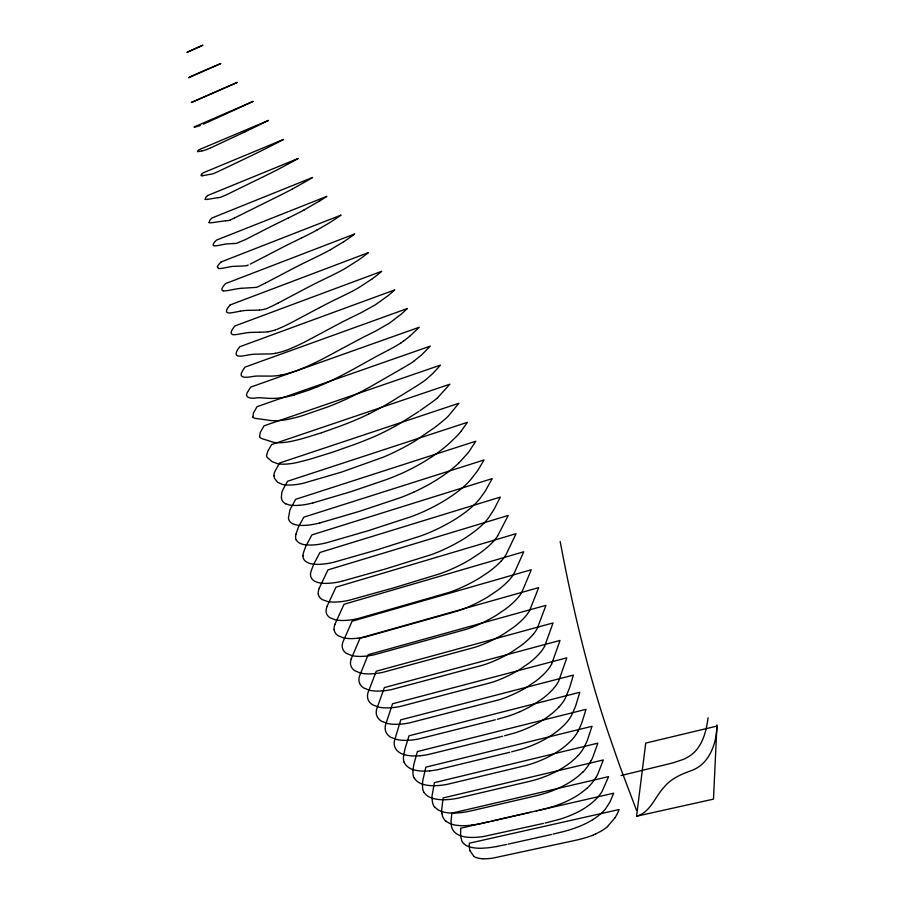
<?xml version="1.0" encoding="UTF-8"?>
<svg xmlns="http://www.w3.org/2000/svg" width="904" height="904" viewBox="0 0 904 904"><rect width="100%" height="100%" fill="white"/><g stroke="black" fill="none" stroke-linecap="round" stroke-linejoin="round"><path stroke-width="1.36" d="M422.462 785.101L422.541 783.248A124.639 59.958 -23.9 0 1 422.812 780.423L425.852 767.168L592.007 726.296L587.329 740.466A122.989 58.116 -25.3 0 1 585.871 743.687L584.538 746.331A52.635 25.549 -24 0 1 578.255 755.45M716.951 724.906C716.782 743.043 709.764 764.095 691.153 770.694C681.074 774.242 670.847 778.717 663.988 787.282C655.004 796.842 650.405 812.413 636.552 816.222L645.727 743.088L716.895 726.093L713.493 799.125L636.552 816.222M413.026 770.084L413.32 767.733A167.669 79.507 -23 0 1 413.964 764.027L417.399 751.552L586.018 709.335L581.939 722.454A162.81 74.264 -26 0 1 580.266 726.567L578.097 731.121M708.092 717.742C706.171 732.308 701.922 749.077 688.17 756.885A23.515 12.136 -20.6 0 1 683.481 759.337L673.028 762.874L621.014 775.553M217.435 266.883L218.519 268.398M295.992 534.049L298.444 527.032L303.812 517.178L484.081 459.978L477.741 470.521L471.108 479.131A84.219 24.815 -24.1 0 1 463.063 487.312A75.088 22.193 -24 0 1 452.181 495.618L447.13 498.974A60.952 18.159 -23.9 0 1 444.474 500.624A65.111 19.357 -23.9 0 1 428.53 509.28L423.897 511.472A55.11 16.487 -23.9 0 1 410.755 516.817L368.154 530.727L326.683 542.75A53.336 15.639 -24.7 0 1 316.637 544.66L313.27 544.954A64.263 18.769 -24.6 0 1 304.015 544.592A60.093 17.56 -24.7 0 1 301.891 544.072L299.552 543.089A74.365 21.696 -24.5 0 1 296.286 539.857M597.612 743.766L592.674 757.597A91.835 44.793 -24.7 0 1 591.08 760.739M334.819 624.483L344.04 604.267L523.732 551.779L513.969 573.712A59.042 21.549 -23.9 0 1 509.596 579.611L507.178 582.119A64.286 23.391 -23.9 0 1 497.494 590.402L487.798 596.934A61.608 22.442 -23.9 0 1 473.956 604.392L467.922 607.126A53.257 19.515 -23.9 0 1 457.639 611.014L365.713 636.924A51.81 18.543 -25.1 0 1 357.713 638.269M326.92 606.607L336.005 587.159L516.048 533.688L505.89 554.943A61.619 21.651 -23.9 0 1 501.087 561.192M319.236 588.176L327.982 569.893L508.229 515.461L497.562 536.095M551.655 664.022L560.017 640.439L384.369 687.582L376.584 709.312A52.522 21.967 -25.4 0 0 376.448 714.601L377.07 716.33A56.556 23.651 -25.3 0 0 381.816 721.358L387.748 723.539A57.347 23.967 -25.3 0 0 397.737 724.319L401.353 724.104A53.449 22.363 -25.4 0 0 409.512 722.884L498.929 699.82A54.342 23.278 -23.9 0 0 508.206 696.532L512.591 694.645A58.263 24.894 -23.9 0 0 525.958 687.718L535.394 681.413A57.449 24.566 -23.9 0 0 545.688 672.203L547.914 669.649A51.969 22.284 -23.8 0 0 551.643 664.022M544.603 646.315L553.067 622.946L376.256 671.209L367.951 692.848A53.777 21.854 -25.3 0 0 367.645 698.159L368.222 699.888A57.924 23.527 -25.3 0 0 372.832 704.939L378.719 707.12A58.025 23.549 -25.3 0 0 388.697 707.877L392.302 707.662A52.884 21.504 -25.4 0 0 400.461 706.408L491.234 682.576A53.777 22.397 -23.9 0 0 500.567 679.209L505.008 677.288A58.771 24.397 -23.9 0 0 520.003 669.333L529.348 662.869A59.054 24.51 -23.9 0 0 538.569 654.519L540.818 651.942A53.166 22.137 -23.8 0 0 544.581 646.315M614.754 818.075L607.488 826.527M460.972 431.411L467.424 422.315L287.574 481.256L282.997 489.437A123.159 32.634 -23.9 0 0 281.765 492.646L281.381 497.641M533.428 634.077L531.156 636.653A60.376 24.306 -23.9 0 1 521.8 645.049L512.342 651.569A59.641 24.012 -23.9 0 1 498.703 658.926L492.725 661.581A53.359 21.572 -23.9 0 1 483.346 665.016L391.568 689.571A52.466 20.713 -25.3 0 1 383.42 690.837M558.966 707.03L561.135 704.544A50.737 22.962 -23.9 0 0 565.373 698.069L569.52 687.955L573.396 675.096L400.754 719.855L394.449 740.738A51.765 22.871 -25.5 0 0 394.652 746.67L395.443 748.32A53.562 23.662 -25.5 0 0 400.495 753.134L401.229 753.507A48.353 21.368 -25.6 0 0 403.681 754.49L406.495 755.213A55.799 24.611 -25.4 0 0 417.625 755.902L420.01 755.744M501.053 561.192L498.624 563.667A65.709 23.041 -23.9 0 1 488.838 571.848L479.109 578.323A62.229 21.866 -23.9 0 1 465.277 585.769L459.255 588.504A53.121 18.769 -23.9 0 1 449.005 592.436L357.34 618.743A51.709 17.854 -25.1 0 1 349.43 620.11L344.797 620.46A61.291 21.074 -24.9 0 1 335.407 619.828L330.141 617.827A64.805 22.295 -24.9 0 1 326.604 613.726L326.163 612.155A63.144 21.741 -24.9 0 1 326.966 606.595M459.288 462.532L467.413 453.627A145.962 39.934 -24.6 0 0 469.323 451.152L475.82 441.208L295.698 499.302L290.659 508.421A148.742 41.697 -23.6 0 0 289.788 510.489L288.455 518.015A79.789 22.204 -24.4 0 0 292.704 523.744L295.02 524.614A62.093 17.323 -24.6 0 0 297.088 525.077A65.845 18.351 -24.5 0 0 306.038 525.314L309.304 524.998A54.003 15.119 -24.7 0 0 319.711 522.975M437.513 397.816L449.898 384.211L271.618 444.565L267.889 451.062L266.601 455.277A59.336 13.922 -24.4 0 0 267.121 457.311L272.16 461.684L277.777 463.741A76.953 18.317 -24.2 0 0 287.156 464.034L290.805 463.65A52.907 12.701 -24.4 0 0 296.58 462.633L306.151 460.238A121.916 28.261 -24 0 0 311.733 458.667L331.757 452.475M188.744 77.597L189.637 77.032A65.495 0.836 -23.6 0 1 190.529 76.569L202.134 71.439A64.252 0.802 -23.5 0 1 206.27 69.676L220.892 63.517L188.755 77.721M410.303 335.723L419.241 327.259L250.69 387.127L248.803 390.053A217.672 42.974 -23 0 0 248.069 391.33C242.814 398.155 252.465 399.071 257.018 397.771A105.316 21.142 -25.4 0 1 259.911 397.749L269.957 398.393A143.216 27.798 -23.5 0 0 276.104 398.291L276.737 398.246A70.546 14.001 -24 0 0 284.794 397.195M372.391 278.726L358.651 287.732A43.584 6.746 -23.7 0 1 348.933 292.964L345.904 294.478A94.626 14.181 -23.8 0 1 342.887 295.947L334.514 300.004A106.356 18.136 -23.5 0 0 319.587 307.631M413.523 361.419L421.366 355.136L430.304 346.119L257.03 406.687L253.346 413.196L253.007 416.947M403.444 341.113L401.173 342.684M420.157 410.552L432.575 401.772A60.274 14.441 -23.7 0 0 437.525 397.805M418.97 411.365L401.591 422.496A77.337 18.532 -24 0 1 385.104 431.49L381.036 433.491A53.957 13.131 -24 0 1 371.939 437.638L360.572 442.192A122.322 28.465 -23.8 0 1 354.334 444.542L331.949 452.407M431.942 456.712L425.807 460.644A68.275 18.374 -23.9 0 1 407.964 470.43L403.546 472.566A65.743 17.73 -23.9 0 1 385.319 479.967L350.469 491.832L312.92 502.918M343.689 241.73L330.389 249.741M592.629 819.736L596.019 817.51A35.392 18.701 -23.6 0 0 605.567 808.831L609.917 802.097L613.748 793.181L460.712 828.211L460.554 836.008L461.967 841.228A34.691 17.877 -25.9 0 0 463.458 843.308A34.77 17.922 -25.9 0 0 467.854 846.234L470.374 847.093A46.499 23.888 -25.6 0 0 481.968 848.223L487.245 847.873A86.422 43.516 -24.9 0 0 496.172 846.573M319.858 200.824L304.128 209.897M402.111 368.459L373.171 385.149A108.096 22.374 -24.1 0 1 358.718 393.003L355.216 394.788A61.495 13.108 -24 0 1 344.989 399.715L339.972 401.93A70.727 14.984 -24 0 1 328.005 406.834L302.535 415.625A71.009 15.018 -24.1 0 1 292.32 418.416M316.762 230.17L328.197 223.559A148.742 15.628 -24 0 0 340.808 215.22M292.354 189.038L306.964 180.856A173.093 13.029 -24 0 0 312.614 177.455L212.056 217.966A179.037 14.283 -23.4 0 0 209.897 220.113L209.174 222.474M319.541 307.642L291.845 322.4A63.122 9.786 -24.1 0 1 289.19 323.745L286.963 324.852A28.725 4.554 -24.1 0 1 276.918 329.372L276.918 329.372M387.906 350.368L380.075 354.47A111 24.272 -23.3 0 0 374.527 357.453L353.69 369.047A143.058 26.984 -24.2 0 1 343.362 374.572L342.288 375.126A71.8 14.17 -24.1 0 1 328.672 381.872A52.714 10.532 -24.1 0 1 316.75 387.048M245.639 239.492L272.477 225.74A113 11.888 -23.6 0 1 277.573 223.231L288.082 218.101M265.573 282.997L292.613 268.748A105.734 14.577 -23.6 0 1 305.642 262.183L315.236 257.527A98.762 11.955 -23.8 0 0 317.44 256.453A58.477 7.255 -23.8 0 0 330.491 249.719M278.093 303.111L306.49 288.06A101.881 15.673 -23.6 0 1 320.016 281.2L329.045 276.839A92.897 12.611 -23.8 0 0 332.039 275.381L333.531 274.635A48.579 6.78 -23.7 0 0 345.192 268.477L359.001 259.697A163.364 21.73 -24.2 0 0 368.301 252.668M245.459 239.583L236.215 243.436A79.835 7.82 -23.6 0 1 235.537 243.492L233.051 243.526M265.177 283.201L257.493 286.975A10.43 1.356 -24 0 1 256.894 287.246A10.441 1.367 -24 0 1 256.487 287.359L241.334 288.32M250.227 264.092L250.408 264.002A54.33 6.057 -24 0 0 252.171 263.109L252.871 262.759A93.451 10.17 -24.1 0 0 257.832 260.205L285.483 245.843A100.841 12.204 -23.6 0 1 291.303 242.961L301.371 238.057M234.633 217.92L275.245 197.739A86.648 6.769 -23.8 0 0 292.467 188.992M368.595 414.055L372.391 412.156A87.552 19.605 -24 0 0 387.929 403.692L416.733 385.918A100.785 22.204 -23.9 0 0 419.399 384.2A51.325 11.605 -23.6 0 0 425.558 379.906L433.016 373.341L440.474 365.126L264.047 425.818L260.25 432.53L259.584 436.598M251.606 155.544L221.661 169.884A55.89 2.78 -23.8 0 1 220.18 170.585L218.621 171.319A13.662 0.701 -23.7 0 1 216.994 172.076L213.491 173.545A12.125 0.621 -23.7 0 1 212.711 173.794L212.259 173.907A49.573 2.52 -23.7 0 1 211.536 174.077L202.756 175.681M245.165 131.747L214.994 145.872A51.076 1.74 -23.7 0 1 213.186 146.708A17.696 0.621 -23.7 0 1 210.169 148.087M413.93 492.058L418.473 489.9A66.015 18.701 -23.9 0 0 436.745 479.821L442.949 475.741A82.038 23.041 -24 0 0 459.266 462.543M595.691 833.884L593.499 834.833M209.751 148.267L206.801 149.51A16.374 0.576 -23.7 0 1 205.49 149.962A48.579 1.695 -23.6 0 1 204.756 150.188L203.084 150.618M203.366 124.108L208.745 121.701A55.223 1.017 -23.6 0 0 209.762 121.249L229.39 112.333A158.821 2.746 -23.7 0 0 242.588 106.276L253.131 101.372L194.247 126.933A167.409 3.085 -23.5 0 0 194.801 127.159L198.88 125.916A56.071 1.051 -23.6 0 0 199.185 125.803M198.179 99.587L237.356 82.366L191.207 102.491L191.874 102.265M197.863 99.722L192.97 101.813M519.936 711.685L515.608 713.516A55.11 24.238 -23.9 0 1 506.409 716.714L497.302 719.279M476.397 625.523L482.42 622.811A60.975 23.007 -23.9 0 0 496.228 615.353L505.867 608.799A62.964 23.741 -23.9 0 0 515.449 600.448L517.8 597.906A56.873 21.504 -23.9 0 0 521.789 592.402L531.281 569.746L352.063 621.229L342.842 642.19A57.573 21.267 -25.1 0 0 342.266 647.298L342.74 648.97A62.037 22.905 -25 0 0 346.413 653.377L351.814 655.592A60.026 22.159 -25.1 0 0 361.408 656.417L366.143 656.112A51.957 19.244 -25.2 0 0 374.199 654.79L466.08 629.376A53.438 20.261 -23.9 0 0 476.397 625.534M199.343 149.601L268.454 120.424M207.705 195.501L298.162 158.482A174.438 10.599 -23.9 0 1 291.992 161.952L278.827 168.992A98.559 6.192 -23.8 0 1 264.635 176.122L227.017 194.496A24.272 1.616 -23.8 0 1 225.288 195.32L220.542 197.275A21.368 1.435 -23.7 0 1 219.932 197.411L219.446 197.501A73.122 4.87 -23.6 0 1 218.994 197.569L217.796 197.693M316.75 387.025L311.439 389.127A107.734 20.792 -24 0 1 308.806 390.144L294.162 394.924M220.971 262.013L340.91 215.186M200.349 125.362L199.366 125.735M230.158 304.942L368.346 252.645M321.745 432.711L340.13 426.146A96.604 21.504 -23.9 0 0 351.837 421.569L358.741 418.654A56.297 12.859 -24 0 0 368.595 414.055M321.508 432.779L307.575 437.129A96.378 21.391 -24 0 1 297.359 439.954L291.822 441.242A55.912 12.656 -24.3 0 1 284.794 442.372L282.353 442.598A87.564 19.605 -24 0 1 273.754 442.384L262.024 438.655A100.604 22.114 -24 0 1 261.075 438.203A50.375 11.119 -24.4 0 1 259.538 436.621M275.81 329.779L275.867 329.757A28.951 4.61 -24 0 1 268.002 331.768M495.415 719.765L418.721 738.952A54.217 23.312 -25.4 0 1 410.574 740.161L406.981 740.353A56.647 24.34 -25.4 0 1 397.003 739.574L391.025 737.427A55.099 23.696 -25.4 0 1 386.144 732.477L385.477 730.76A52.161 22.442 -25.5 0 1 385.488 725.121L392.539 703.787L566.797 657.829L558.683 681.107A51.358 22.634 -23.9 0 1 554.706 687.187L552.502 689.718A55.98 24.611 -23.9 0 1 542.355 698.758L533.1 704.928A57.551 25.278 -23.9 0 1 519.936 711.685M504.613 735.743L513.664 733.257A56.184 25.346 -23.9 0 0 522.761 730.161L525.597 728.997A56.681 25.561 -23.9 0 0 539.925 721.844L543.993 719.347A49.2 22.284 -23.9 0 0 547.801 716.736L548.999 715.855A54.421 24.577 -23.9 0 0 558.954 707.03M319.711 522.987L359.351 511.37L399.376 498.014A57.054 16.261 -23.9 0 0 413.942 492.081M502.748 736.218L428.123 754.557A55.291 24.385 -25.4 0 1 420.01 755.755M511.698 751.789L519.789 749.653A58.602 27.052 -23.9 0 0 529.654 746.399L531.032 745.845A55.89 25.843 -23.9 0 0 546.434 738.421L550.4 736.025A47.968 22.295 -23.9 0 0 554.118 733.517A52.398 24.284 -23.9 0 0 565.814 723.313L567.226 721.72A50.059 23.233 -23.9 0 0 571.757 714.894L574.91 707.809A207.909 91.315 -26.7 0 0 575.859 705.256L579.803 692.272L409.037 735.777L405.173 748.252A218.192 102.016 -22 0 0 404.596 750.614L403.659 755.71A52.556 23.832 -25.5 0 0 404.111 762.275M202.993 150.64L202.055 150.878M509.856 752.252L437.751 769.677A56.782 25.662 -25.4 0 1 429.682 770.875M201.795 150.934L197.942 151.657A161.036 5.458 -23.5 0 1 199.501 149.533M597.781 743.167L434.406 782.649L432.033 795.915A91.971 44.94 -24.6 0 0 432.033 798.571M341.746 581.306L385.556 568.932L430.304 554.966A53.551 17.492 -23.9 0 0 441.288 550.672L447.22 547.937A63.382 20.577 -23.9 0 0 462.407 539.722A58.477 19.041 -23.9 0 0 466.679 537.032L471.933 533.394A69.28 22.419 -23.9 0 0 481.504 525.586L483.154 524.015A62.286 20.216 -23.9 0 0 486.273 520.67L486.465 520.444A80.58 25.99 -24.1 0 0 488.996 517.178L493.29 510.557A240.532 73.337 -25.8 0 0 494.703 508.127L500.296 497.098L319.948 552.468L314.332 563.102A255.425 84.004 -22.3 0 0 313.338 565.305L311.496 569.983A90.671 28.996 -24.4 0 0 310.547 573.633L310.558 573.791A61.37 19.515 -24.8 0 0 310.648 576.063L310.919 577.012A68.162 21.685 -24.7 0 0 314.626 581.136L316.547 582.04A57.573 18.34 -24.9 0 0 318.863 582.707A62.466 19.877 -24.8 0 0 328.807 583.283L333.305 582.877A52.093 16.645 -24.9 0 0 341.757 581.306M292.342 418.394L287.506 419.456A61.336 13.029 -24.1 0 1 280.579 420.462L279.133 420.575A107.757 22.566 -23.8 0 1 270.669 420.496L257.041 418.586A51.833 10.712 -24.3 0 1 252.724 417.083M538.931 810.312L543.993 809.091A108.582 52.884 -23.5 0 0 547.304 808.232L553.858 806.3A58.805 29.549 -23.8 0 0 567.203 801.068L571.735 798.786A45.415 23.029 -23.8 0 0 586.956 788.209M530.365 812.289L492.025 821.058M536.332 810.922L537.202 810.718M545.123 823.047L558.774 819.544A65.721 33.482 -23.8 0 0 570.243 815.521L575.599 813.159A45.132 23.301 -23.8 0 0 590.301 804.164A43.302 22.385 -23.8 0 0 599.917 794.571A48.635 25.075 -23.9 0 0 601.917 791.757L608.595 776.615L451.887 813.148L451.039 820.945L451.469 826.346A47.968 24.261 -25.5 0 0 452.169 828.459A42.624 21.56 -25.7 0 0 457.526 834.403A44.443 22.476 -25.6 0 0 468.679 837.341L473.199 837.443A64.873 32.499 -25.3 0 0 483.504 836.516L543.451 823.431M553.067 834.132L562.977 831.725A84.072 43.042 -23.6 0 0 574.616 828.2L578.526 826.731A47.234 24.758 -23.7 0 0 592.64 819.759M489.233 821.702L480.951 823.521A107.293 51.528 -24.8 0 1 477.798 824.143L471.707 825.115M551.474 834.494L508.059 844.155M506.489 844.494L496.172 846.585M246.928 265.573L245.978 265.731A55.087 6.26 -23.7 0 1 245.097 265.855L244.792 265.889A95.903 10.814 -23.6 0 1 242.826 266.013L232.531 266.397A97.123 11.051 -24.4 0 0 229.774 266.849L224.248 267.946A66.828 7.266 -23.8 0 1 218.35 268.477M281.008 375.081L282.658 374.753A36.25 6.791 -24.1 0 0 285.754 374.019L291.02 372.527A77.823 14.261 -23.9 0 0 293.19 371.849L297.97 370.154A73.62 13.458 -24 0 0 301.303 368.832L306.682 366.583A36.25 6.791 -24.1 0 0 310.784 364.753L313.146 363.657A68.659 12.588 -24.1 0 0 323.621 358.459L357.057 340.492A96.389 19.402 -23.4 0 1 364.504 336.638L373.465 332.163A79.767 14.34 -23.7 0 0 375.68 331.045L389.454 323.135L401.297 314.072A203.253 35.109 -24.5 0 0 405.613 310.174L407.331 308.546L245.007 367.114L244.08 368.425A208.123 38.058 -23.1 0 0 242.091 371.713C237.605 379.42 249.572 377.104 253.482 376.346A92.151 17.244 -25.1 0 1 257.583 376.041L271.426 376.109A146.877 26.566 -23.4 0 0 272.974 376.041L274.488 375.951A69.099 12.78 -23.9 0 0 280.986 375.092M240.159 311.225L232.068 312.716A47.358 6.52 -24 0 1 227.921 312.863L226.497 311.982L226.712 309.869A166.664 23.154 -23.4 0 1 230.215 304.919M275.539 353.294L274.251 353.509A65.709 11.266 -23.9 0 1 270.929 353.916L255.493 354.165A94.344 16.351 -24.9 0 0 249.56 354.752C245.922 355.102 233.221 359.295 236.712 351.43A181.557 30.487 -23.3 0 1 238.52 348.469L239.797 346.718L394.754 289.913L392.234 292.161A178.472 28.612 -24.3 0 1 387.816 295.879L375.25 304.885L360.673 312.92A83.304 13.763 -23.7 0 1 358.413 314.038L349.283 318.502A98.434 18.283 -23.5 0 0 338.424 324.039L306.795 340.932A65.144 11.04 -24.1 0 1 301.111 343.802L298.41 345.102A32.431 5.605 -24.1 0 1 290.161 348.752A59.788 10.17 -24.1 0 1 285.935 350.469A62.319 10.633 -23.9 0 1 282.771 351.453A32.985 5.718 -24.1 0 1 275.505 353.317M228.215 290.478L228.588 290.421A99.338 12.102 -23.7 0 0 229.763 290.207L235.04 289.156A101.632 13.131 -24.6 0 1 241.289 288.342M268.07 331.734L267.426 331.824A61.766 9.729 -23.8 0 1 265.652 332.039L259.821 332.231M227.955 220.599L225.774 220.757M259.312 310.14L247.063 310.366A97.915 14.114 -24.7 0 0 240.215 311.191M357.724 638.258L353.023 638.597A60.658 21.628 -25 0 1 343.52 637.862L338.186 635.738A63.37 22.6 -25 0 1 334.593 631.467L334.152 629.839M217.593 197.716L207.83 199.309A100.649 6.486 -23.6 0 1 205.151 199.275M383.432 690.825L378.64 691.085A58.692 23.12 -25.2 0 1 368.922 690.125L363.385 687.774A59.461 23.425 -25.2 0 1 359.555 683.175M299.167 505.325L302.298 505.008A54.602 14.554 -24.6 0 0 312.931 502.918M429.682 770.863L428.496 770.954A55.031 24.905 -25.5 0 1 416.269 770.411L413.456 769.722A47.155 21.38 -25.6 0 1 410.981 768.795A51.562 23.368 -25.5 0 1 404.709 763.304L404.19 762.241M225.604 220.757L213.728 222.44A87.722 6.961 -23.6 0 1 209.016 222.542M233.243 243.526L226.316 243.956A108.57 10.69 -24.3 0 0 224.09 244.34L219.186 245.312A76.365 7.187 -23.7 0 1 213.367 245.651M259.459 332.231L249.594 332.457A84.456 13.39 -24.7 0 0 245.04 333.067L236.588 334.536A42.963 6.52 -24.1 0 1 232.396 334.514L231.108 333.395L231.379 331.35A172.155 26.419 -23.3 0 1 234.95 325.948L381.703 271.29A168.856 24.803 -24.2 0 1 372.425 278.714M482.781 858.755L484.646 858.8A48.466 25.222 -25.6 0 0 492.906 858.122L576.662 840.065A67.563 35.538 -23.3 0 0 593.532 835.002M223.175 290.783L221.921 289.992L221.966 288.613A157.285 19.538 -23.4 0 1 225.616 283.573L354.73 233.944A154.561 18.419 -24.1 0 1 343.735 241.718M285.845 503.777L288.602 504.782A67.574 17.922 -24.5 0 0 299.19 505.313M213.581 245.549L213.107 244.566L214.056 242.747A175.545 16.645 -23.4 0 1 216.485 240.125L326.875 196.349A167.907 15.097 -24 0 1 319.869 200.824M205.185 199.253L205.886 197.162A183.772 11.876 -23.4 0 1 207.705 195.49M473.752 856.133L470.182 851.003M424.1 792.39L424.405 792.864A47.449 22.555 -25.6 0 0 434.01 798.74L437.773 799.407A54.839 26.001 -25.5 0 0 449.909 799.407A57.133 27.052 -25.5 0 0 454.203 798.842L455.797 798.582A75.382 35.346 -25.2 0 0 457.808 798.209L529.529 781.372A93.349 44.104 -23.7 0 0 536.015 779.621L537.744 779.09A57.969 28.001 -23.9 0 0 542.513 777.496A55.652 26.928 -23.9 0 0 557.067 771.101L562.051 768.298A48.081 23.38 -23.9 0 0 578.108 755.439M414.541 778.502L413.964 777.496M636.461 810.187L620.302 767.394A403.579 81.575 74 0 1 612.516 745.043C589.148 678.859 573.192 610.369 560.164 541.485M359.555 683.187L359.057 681.446A55.008 21.685 -25.3 0 1 359.487 676.158L368.165 654.699L545.959 605.33L537.258 628.461A54.364 21.956 -23.9 0 1 533.45 634.077M318.332 594.233L318.762 595.725A66.421 21.99 -24.8 0 0 322.287 599.623L327.474 601.499A61.958 20.509 -24.9 0 0 336.717 602.019L341.294 601.635A51.652 17.176 -25 0 0 349.091 600.256L394.189 587.724L439.299 573.95A53.664 18.249 -23.9 0 0 450.384 569.689L456.362 566.944A62.884 21.255 -23.9 0 0 470.159 559.542L479.9 553.146A67.303 22.702 -23.9 0 0 489.765 545.089L492.262 542.66A64.738 21.866 -23.9 0 0 497.528 536.106M273.991 475.741L274.206 476.996A147.284 36.827 -23.6 0 0 274.918 478.917L277.607 482.227L282.206 484.374A71.19 17.922 -24.3 0 0 292.828 484.917L296.783 484.487A51.957 13.176 -24.5 0 0 303.089 483.324L341.52 472.114L383.036 457.266A52.929 13.639 -23.9 0 0 392.63 453.017L396.901 450.949A71.778 18.272 -24 0 0 415.365 440.779L434.892 427.366A169.918 41.064 -24.5 0 0 437.468 425.366A144.719 35.414 -24.4 0 0 442.192 421.558L444.847 419.309A74.659 18.837 -23.8 0 0 448.452 415.953L458.825 403.297L279.517 463.029L274.827 471.594A82.614 20.589 -24.2 0 0 273.935 475.764M268.33 120.481A153.522 4.915 -23.8 0 1 245.244 131.713M201.592 174.336A183.772 9.063 -23.4 0 1 203.468 172.709L283.449 139.476A176.382 8.159 -23.8 0 1 276.771 142.99A129.035 6.091 -23.8 0 1 251.73 155.499M202.575 175.772A133.498 6.577 -23.5 0 1 201.671 174.314M229.978 220.135A9.91 0.825 -23.8 0 1 228.339 220.429M234.373 218.011A9.887 0.825 -23.9 0 1 230.305 220M304.264 209.864A76.252 7.119 -23.8 0 1 288.071 218.101M217.333 266.929A151.284 16.554 -23.4 0 1 221.096 261.968M247.391 265.471A8.78 1.006 -23.9 0 1 246.973 265.561M248.227 265.075A8.769 1.006 -24 0 1 247.47 265.437M316.908 230.136A69.122 7.503 -23.8 0 1 301.348 238.057M228.237 290.466A55.155 6.803 -23.9 0 1 223.096 290.817M266.454 308.659A27.549 3.978 -24 0 1 259.55 310.015M277.969 303.122A27.448 3.944 -24.1 0 1 266.623 308.603M284.862 397.161A69.766 13.831 -24 0 0 286.907 396.743A50.545 10.113 -24.1 0 0 294.15 394.935M401.432 342.639A49.144 9.718 -23.6 0 1 387.872 350.368M410.258 335.746A75.676 14.803 -23.8 0 1 403.5 341.102M413.738 361.385A55.517 11.729 -23.7 0 1 402.065 368.459M285.709 503.844A96.649 25.583 -24.1 0 1 281.449 497.607M432.044 456.712A96.739 25.64 -24.1 0 0 449.559 443.129L457.514 435.468A122.074 31.979 -24.3 0 0 460.961 431.411M296.139 539.925A82.987 24.25 -24.4 0 1 296.037 534.027M318.231 594.278A68.704 22.781 -24.8 0 1 319.315 588.154M334.107 629.862A60.127 21.459 -25 0 1 334.864 624.472M413.817 777.564A55.2 25.674 -25.5 0 1 413.151 770.05M414.563 778.491A49.663 23.063 -25.6 0 0 421.852 783.949A45.923 21.346 -25.7 0 0 423.535 784.491L426.338 785.113A54.489 25.255 -25.5 0 0 439.638 785.429A56.195 26.024 -25.5 0 0 445.197 784.695L445.593 784.627A70.388 32.352 -25.3 0 0 447.627 784.254L525.665 765.552A76.32 35.651 -23.8 0 0 529.608 764.422L530.049 764.287A57.054 26.973 -23.9 0 0 536.241 762.196L537.597 761.676A55.506 26.272 -23.9 0 0 552.593 754.625L556.435 752.354A46.714 22.238 -23.9 0 0 560.039 749.97A50.319 23.899 -23.9 0 0 572.209 739.449L572.91 738.692A50.149 23.832 -23.9 0 0 578.04 731.133M423.953 792.469A53.562 25.493 -25.5 0 1 422.586 785.056M434.417 807.023A55.969 27.244 -25.4 0 1 432.225 798.503M434.688 806.865A45.844 22.284 -25.7 0 0 444.937 812.368L448.666 812.911A55.675 26.962 -25.5 0 0 460.565 812.673A58.127 28.114 -25.4 0 0 462.859 812.391L466.374 811.826A89.315 42.465 -25 0 0 469.967 811.125L536.558 795.678A98.626 47.415 -23.6 0 0 542.072 794.22L545.869 793.079A58.952 29.052 -23.9 0 0 548.4 792.232A56.477 27.877 -23.9 0 0 562.401 786.367L567.181 783.802A46.579 23.142 -23.9 0 0 582.843 771.959M590.888 760.761A56.647 28.035 -24.1 0 1 583.08 771.993M441.875 813.656A66.839 33.211 -25.1 0 1 441.547 811.238L443.084 797.972L603.307 759.948L597.567 774.694A67.348 33.81 -24.2 0 1 595.804 777.7M445.627 821.001A48.85 24.25 -25.6 0 1 441.988 813.6M445.785 820.9A44.703 22.182 -25.7 0 0 456.441 825.295L461.074 825.691A58.523 28.871 -25.4 0 0 471.718 825.103M595.691 777.7A49.539 25.075 -23.9 0 1 587.091 788.243M470.103 851.037A75.62 39.844 -24.7 0 1 469.3 843.206L619.116 809.543A77.224 40.793 -24.5 0 1 614.799 818.075M482.804 858.721A30.092 15.786 -26 0 1 473.572 856.269M607.646 826.595A30.691 16.532 -23.5 0 1 595.679 833.861M302.976 555.836L302.976 555.983A64.026 19.526 -24.7 0 0 303.168 557.655L303.462 558.536A71.043 21.662 -24.6 0 0 306.625 562.062L309.066 563.203A58.703 17.933 -24.8 0 0 311.349 563.813A63.348 19.334 -24.7 0 0 321.078 564.254L325.474 563.825A52.036 15.944 -24.8 0 0 333.745 562.254L376.889 549.926L420.236 536.106A54.138 16.95 -23.9 0 0 431.954 531.495L437.818 528.772A64.229 19.978 -23.9 0 0 452.87 520.67A59.585 18.588 -23.9 0 0 457.119 518.026L462.362 514.466A71.834 22.25 -24 0 0 472.024 506.828L473.707 505.291A64.918 20.171 -23.9 0 0 476.329 502.692L477.154 501.799A90.129 27.741 -24.2 0 0 480.476 497.788L483.583 493.505A194.247 57.528 -25.2 0 0 485.572 490.533L492.239 478.611L311.891 534.897L305.914 546.174A198.484 61.811 -23 0 0 305.066 548.174L303.71 551.982A93.711 28.713 -24.3 0 0 302.976 555.384L302.976 555.836M351.215 658.858L351.091 659.287A56.263 21.481 -25.2 0 0 350.56 664.508L351.068 666.203A60.749 23.188 -25.1 0 0 354.809 670.723L360.278 673.017A59.37 22.656 -25.1 0 0 369.951 673.921L374.708 673.638A52.172 19.956 -25.2 0 0 382.821 672.35L475.267 647.185A53.065 20.803 -23.9 0 0 484.657 643.682L490.68 640.992A60.319 23.527 -23.9 0 0 504.409 633.58L513.969 627.014A61.675 24.046 -23.9 0 0 523.439 618.63L525.755 616.065A55.585 21.73 -23.9 0 0 529.642 610.494L538.694 587.6L360.108 638.043L351.215 658.858M187.094 52.296L202.925 45.2L187.184 52.229"/></g></svg>
